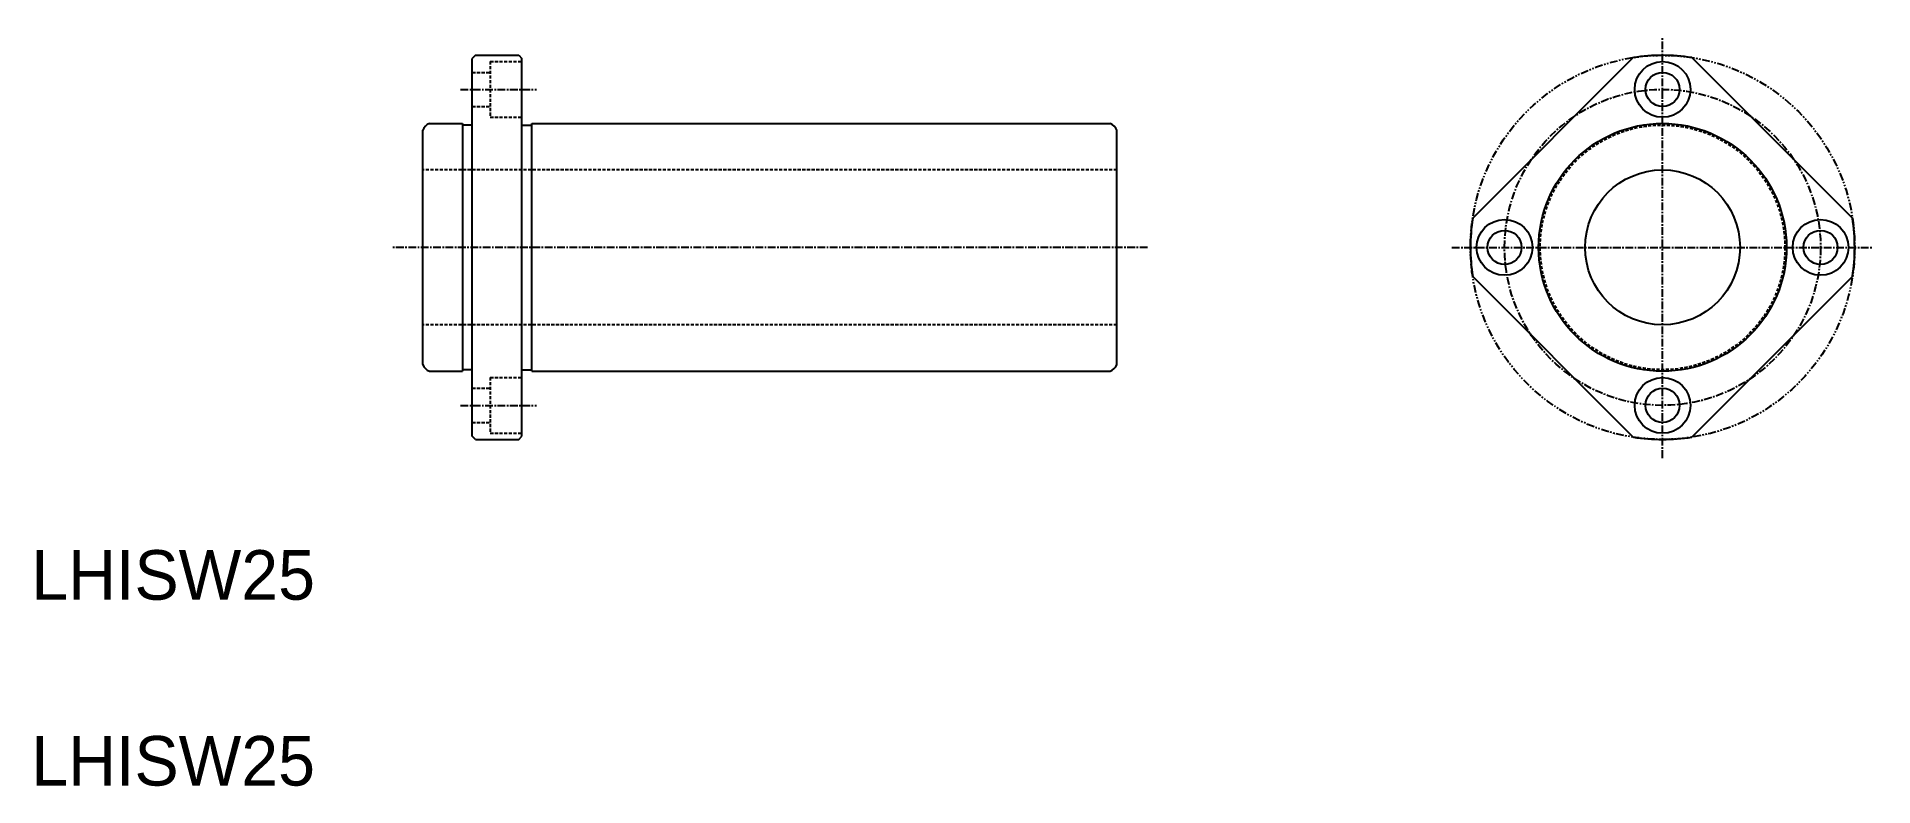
# Model space of a CAD drawing. Extents: x 228 to 524, y 191 to 312.
import ezdxf

# ---------------------------------------------------------------- set-up
doc = ezdxf.new("R2010")
doc.units = 0
for name, pattern in [('CENTER', [2, 1.25, -0.25, 0.25, -0.25]), ('DASHED', [0.75, 0.5, -0.25]), ('PHANTOM', [2.5, 1.25, -0.25, 0.25, -0.25, 0.25, -0.25])]:
    doc.linetypes.add(name, pattern=pattern)
doc.layers.get('0').update_dxf_attribs({"linetype": 'CONTINUOUS'})
doc.layers.add('CENTER', color=1, linetype='CENTER')

msp = doc.modelspace()

# ---------------------------------------------------------------- linework, layer by layer
at = {"color": 7, "linetype": 'CONTINUOUS'}
for p, q in [((298.83, 308.65), (298.33, 308.15)), ((298.83, 308.65), (305.83, 308.65)), ((305.83, 308.65), (306.33, 308.15)), ((485.67, 308.29), (459.75, 282.37)), ((521.03, 282.37), (495.1, 308.29)), ((298.33, 247.15), (298.33, 308.15)), ((306.33, 247.15), (306.33, 308.15)), ((290.33, 258.74), (290.33, 296.56)), ((291.42, 297.65), (296.73, 297.65)), ((296.73, 297.65), (296.73, 257.65)), ((298.33, 297.4), (296.73, 297.4)), ((306.33, 297.4), (307.93, 297.4)), ((307.93, 297.65), (401.24, 297.65)), ((307.93, 257.65), (307.93, 297.65)), ((402.33, 258.74), (402.33, 296.56)), ((485.67, 247.01), (459.75, 272.93)), ((521.03, 272.93), (495.1, 247.01)), ((298.33, 257.9), (296.73, 257.9)), ((306.33, 257.9), (307.93, 257.9)), ((291.42, 257.65), (296.73, 257.65)), ((307.93, 257.65), (401.24, 257.65)), ((298.83, 246.65), (298.33, 247.15)), ((298.83, 246.65), (305.83, 246.65)), ((305.83, 246.65), (306.33, 247.15))]:
    msp.add_line(p, q, dxfattribs=at)
at = {"color": 3, "linetype": 'DASHED'}
for p, q in [((298.33, 305.9), (301.23, 305.9)), ((301.23, 307.65), (301.23, 298.65)), ((301.23, 307.65), (306.33, 307.65)), ((298.33, 300.4), (301.23, 300.4)), ((301.23, 298.65), (306.33, 298.65)), ((402.33, 290.15), (290.33, 290.15)), ((402.33, 265.15), (290.33, 265.15)), ((298.33, 254.9), (301.23, 254.9)), ((301.23, 256.65), (301.23, 247.65)), ((301.23, 256.65), (306.33, 256.65)), ((298.33, 249.4), (301.23, 249.4)), ((301.23, 247.65), (306.33, 247.65))]:
    msp.add_line(p, q, dxfattribs=at)
at = {"color": 3, "linetype": 'PHANTOM'}
msp.add_circle((490.39, 277.65), 31, dxfattribs=at)
at = {"color": 7, "linetype": 'CONTINUOUS'}
for centre, radius in [((490.39, 303.15), 4.5), ((490.39, 303.15), 2.75), ((490.39, 277.65), 20), ((490.39, 277.65), 12.5), ((464.89, 277.65), 4.5), ((515.89, 277.65), 4.5), ((464.89, 277.65), 2.75), ((515.89, 277.65), 2.75), ((490.39, 252.15), 4.5), ((490.39, 252.15), 2.75)]:
    msp.add_circle(centre, radius, dxfattribs=at)
at = {"color": 3, "linetype": 'DASHED'}
msp.add_circle((490.39, 277.65), 19.75, dxfattribs=at)
at = {"color": 7, "linetype": 'CONTINUOUS'}
for centre, radius, start, end in [((490.39, 277.65), 31, 81.2493, 98.7507), ((292.18, 295.8), 2, 112.3316, 157.6684), ((400.48, 295.8), 2, 22.3316, 67.6684), ((490.39, 277.65), 31, 171.2493, 188.7507), ((490.39, 277.65), 31, 351.2493, 8.7507), ((292.18, 259.5), 2, 202.3316, 247.6684), ((400.48, 259.5), 2, 292.3316, 337.6684), ((490.39, 277.65), 31, 261.2493, 278.7507)]:
    msp.add_arc(centre, radius, start, end, dxfattribs=at)
at = {"layer": 'CENTER', "color": 1, "linetype": 'CENTER'}
for p, q in [((490.39, 243.65), (490.39, 311.65)), ((296.41, 303.15), (308.68, 303.15)), ((407.27, 277.65), (285.43, 277.65)), ((456.39, 277.65), (524.39, 277.65)), ((296.41, 252.15), (308.68, 252.15))]:
    msp.add_line(p, q, dxfattribs=at)
msp.add_circle((490.39, 277.65), 25.5, dxfattribs=at)

# ---------------------------------------------------------------- texts
at = {"color": 7, "linetype": 'CONTINUOUS'}
for p in [(227.17, 220.78), (227.17, 190.78)]:
    msp.add_text('LHISW25', height=8, dxfattribs=at).set_placement(p)

doc.saveas('drawing.dxf')
